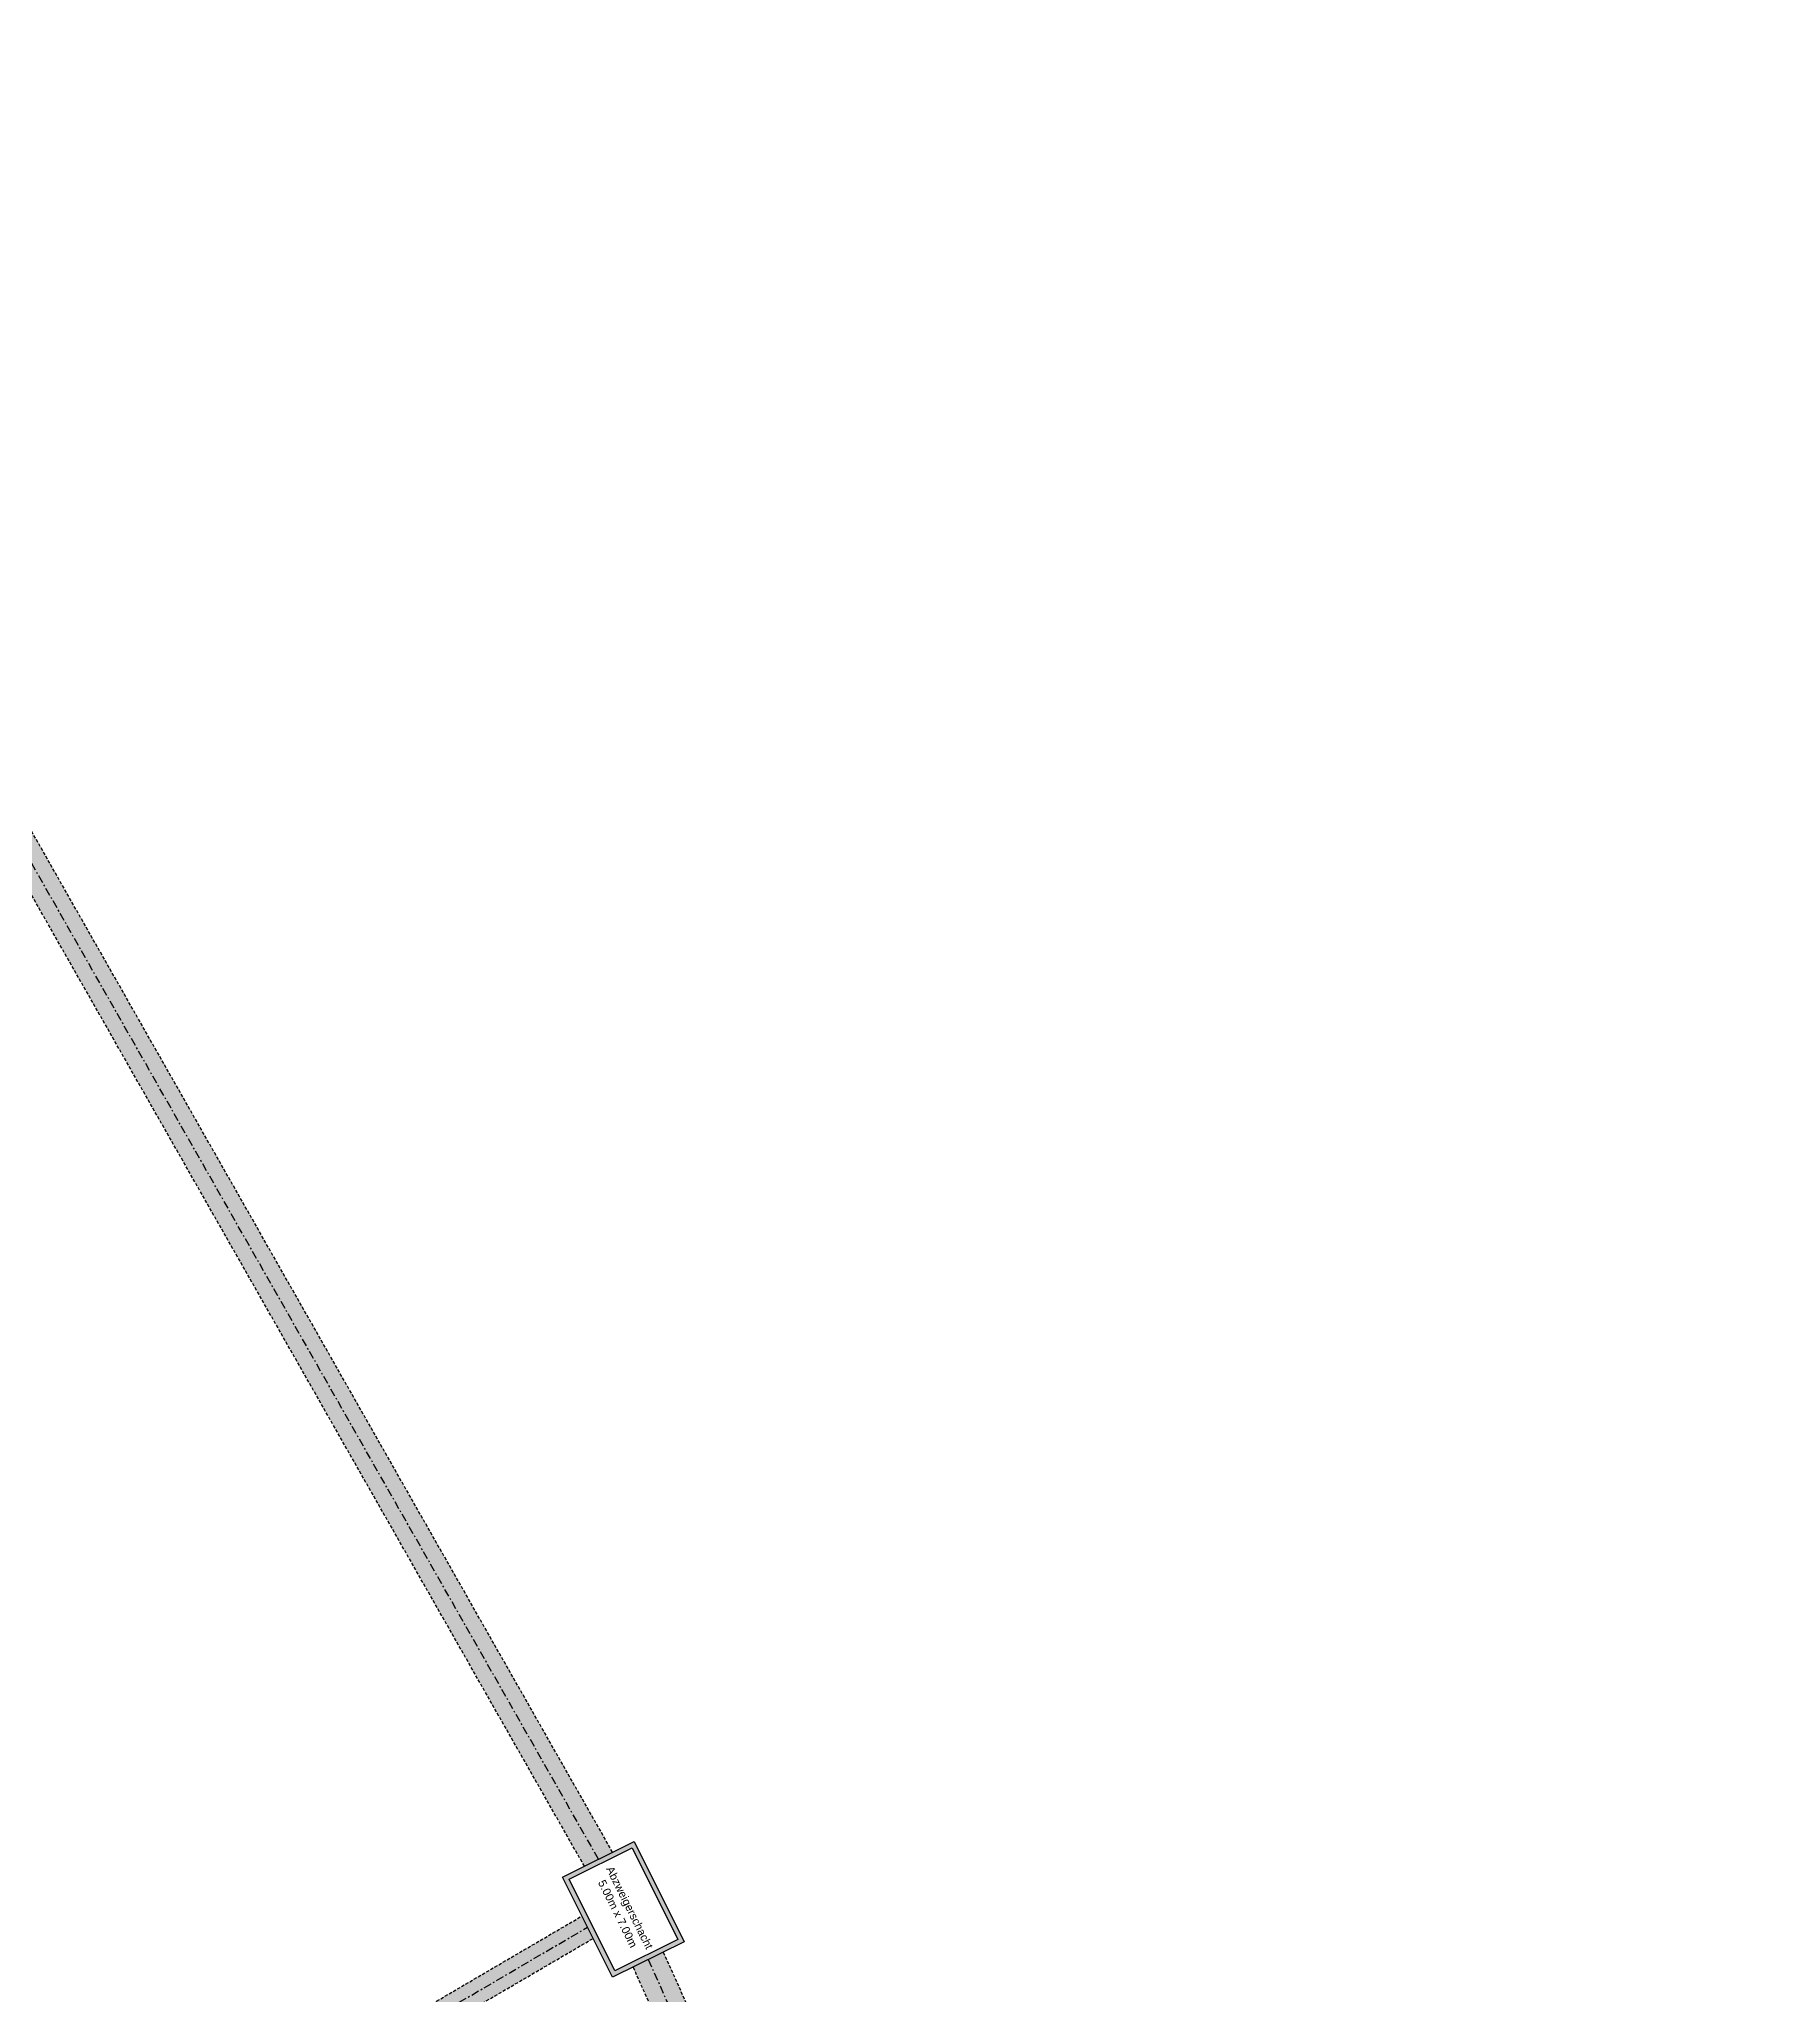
# Model space of a CAD drawing. Header units: metres. Extents: x 2684977 to 2686015, y 1244284 to 1245504.
# Drawn here: x 2685477.7 to 2685585.2, y 1244893.9 to 1245016.1 of the extents above; entities that cross this region are included whole.
import ezdxf
from ezdxf.enums import TextEntityAlignment as Align

# ---------------------------------------------------------------- set-up
doc = ezdxf.new("R2010")
doc.units = ezdxf.units.M
doc.header["$MEASUREMENT"] = 0
doc.linetypes.add('STRICHL_ENG', pattern=[0.3, 0.2, -0.1])
doc.linetypes.add('STRICHPKT_MITTEL', pattern=[0.8, 0.5, -0.15, 0, -0.15])
for name, color, linetype, lineweight, transparency in [('2-Verteilnetz Block', 7, 'Continuous', 0, 0.5), ('2-Verteilnetz Graben aussen', 251, 'STRICHL_ENG', 30, 0.5), ('2-Verteilnetz Graben Schacht Text', 251, 'Continuous', 13, 0.5), ('2-Verteilnetz Rohr Achse', 251, 'STRICHPKT_MITTEL', 30, 0.5), ('2-Verteilnetz Schacht', 251, 'Continuous', 30, 0.5)]:
    doc.layers.add(name, color=color, linetype=linetype, lineweight=lineweight, transparency=transparency)
doc.layers.add('2-Verteilnetz Graben Schraffur Solid', color=7, linetype='Continuous', lineweight=0, true_color=0xe0e0e0, transparency=0.5)
doc.layers.add('2-Verteilnetz Schacht_Schraffur Solid', color=7, linetype='Continuous', lineweight=0, true_color=0xe0e0e0, transparency=0.5)
doc.styles.add('Style-Arial', font='arial.ttf')

# ---------------------------------------------------------------- blocks, each defined once
blk = doc.blocks.new('ColumnText_1')
at = {"layer": '2-Verteilnetz Graben Schacht Text', "style": 'Style-Arial'}
for s, p in [('5.00m x 7.00m', (2685513.03, 1244901.12)), ('Abzweigerschacht', (2685513.54, 1244901.97))]:
    blk.add_text(s, height=0.5, rotation=296.4503, dxfattribs=at).set_placement(p, align=Align.TOP_LEFT)
blk = doc.blocks.new('Verteilnetz proj')
at = {"layer": '2-Verteilnetz Graben Schraffur Solid'}
for points in [[(2685511.75, 1244901.91), (2685474.79, 1244966.87), (2685374.78, 1245129.7), (2685374.86, 1245131.5), (2685376.82, 1245131.42), (2685376.78, 1245130.22), (2685476.49, 1244967.87), (2685513.51, 1244902.79)], [(2685480.58, 1244872.32), (2685479.79, 1244873.66), (2685499.78, 1244885.31), (2685502.52, 1244893.48), (2685511.6, 1244898.8), (2685512.3, 1244897.4), (2685503.81, 1244892.43), (2685501.07, 1244884.26)], [(2685583.22, 1244735.84), (2685563.23, 1244787.63), (2685514.79, 1244895.6), (2685515.74, 1244896.07), (2685564.2, 1244788.03), (2685584.2, 1244736.23)], [(2685584.2, 1244736.23), (2685564.2, 1244788.03), (2685515.74, 1244896.07), (2685516.68, 1244896.54), (2685565.18, 1244788.44), (2685585.18, 1244736.61)]]:
    blk.add_hatch(color=256, dxfattribs=at).paths.add_polyline_path(points)
at = {"layer": '2-Verteilnetz Schacht_Schraffur Solid'}
h = blk.add_hatch(color=256, dxfattribs=at)
h.paths.add_polyline_path([(2685513.51, 1244894.97), (2685510.39, 1244901.23), (2685514.87, 1244903.46), (2685517.99, 1244897.19)])
h.paths.add_polyline_path([(2685513.65, 1244895.37), (2685510.8, 1244901.1), (2685514.74, 1244903.06), (2685517.59, 1244897.33)], flags=16)
at = {"layer": '2-Verteilnetz Graben aussen'}
for points in [[(2685511.75, 1244901.91), (2685474.79, 1244966.87), (2685374.78, 1245129.7), (2685374.86, 1245131.5)], [(2685513.51, 1244902.79), (2685476.49, 1244967.87), (2685376.78, 1245130.22), (2685376.82, 1245131.42)], [(2685479.79, 1244873.66), (2685499.78, 1244885.31), (2685502.52, 1244893.48), (2685511.6, 1244898.8)], [(2685480.58, 1244872.32), (2685501.07, 1244884.26), (2685503.81, 1244892.43), (2685512.3, 1244897.4)], [(2685516.68, 1244896.54), (2685565.18, 1244788.44), (2685585.18, 1244736.61)], [(2685514.79, 1244895.6), (2685563.23, 1244787.63), (2685583.22, 1244735.84)]]:
    blk.add_lwpolyline(points, dxfattribs=at)
at = {"layer": '2-Verteilnetz Rohr Achse'}
for points in [[(2685512.63, 1244902.35), (2685475.64, 1244967.37), (2685375.78, 1245129.96), (2685375.84, 1245131.47)], [(2685480.19, 1244872.99), (2685500.42, 1244884.78), (2685503.16, 1244892.95), (2685511.95, 1244898.1)], [(2685515.74, 1244896.07), (2685564.2, 1244788.03), (2685584.2, 1244736.23)]]:
    blk.add_lwpolyline(points, dxfattribs=at)
at = {"layer": '2-Verteilnetz Schacht'}
for points in [[(2685513.51, 1244894.97), (2685510.39, 1244901.23), (2685514.87, 1244903.46), (2685517.99, 1244897.19)], [(2685513.65, 1244895.37), (2685510.8, 1244901.1), (2685514.74, 1244903.06), (2685517.59, 1244897.33)]]:
    blk.add_3dface(points, dxfattribs=at)
at = {"layer": '2-Verteilnetz Graben Schacht Text'}
blk.add_blockref('ColumnText_1', (0, 0), dxfattribs=at)

msp = doc.modelspace()

# ---------------------------------------------------------------- block references
at = {"layer": '2-Verteilnetz Block'}
msp.add_blockref('Verteilnetz proj', (0, 0), dxfattribs=at)

doc.saveas('drawing.dxf')
